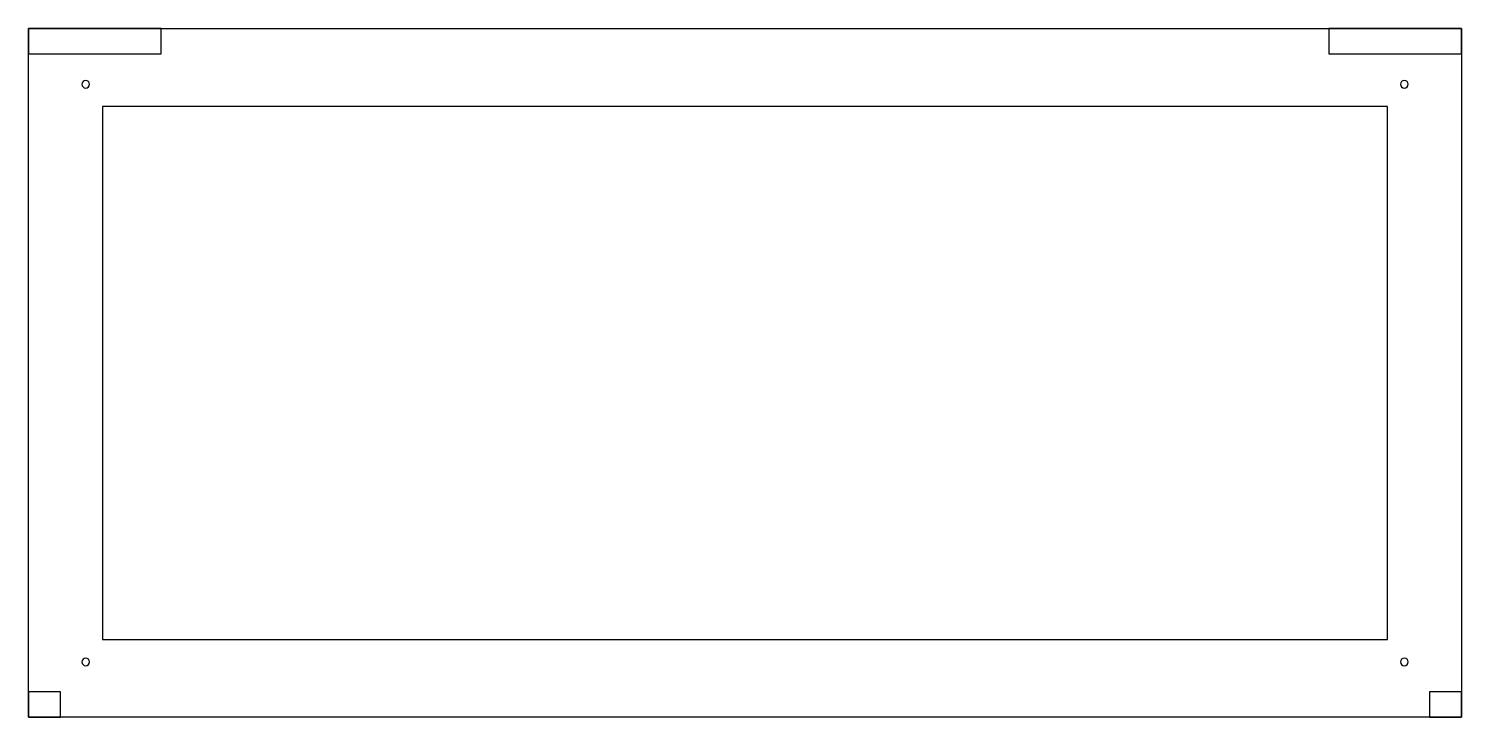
# Model space of a CAD drawing. Extents: x 0 to 18.4, y 9.1 to 18.
import ezdxf

# ---------------------------------------------------------------- set-up
doc = ezdxf.new("R2010")
doc.units = 0
doc.layers.add('1', color=7, linetype='CONTINUOUS')

msp = doc.modelspace()

# ---------------------------------------------------------------- linework, layer by layer
at = {"layer": '1', "color": 1, "linetype": 'CONTINUOUS'}
for p, q in [((1.713, 17.973), (0.013, 17.973)), ((0.013, 17.973), (0.013, 17.647)), ((0.013, 9.121), (0.013, 17.973)), ((0.013, 17.973), (18.413, 17.973)), ((1.713, 17.647), (1.713, 17.973)), ((18.413, 17.973), (16.713, 17.973)), ((16.713, 17.973), (16.713, 17.647)), ((18.413, 17.647), (18.413, 17.973)), ((18.413, 17.973), (18.413, 9.121)), ((0.013, 17.647), (1.713, 17.647)), ((16.713, 17.647), (18.413, 17.647)), ((17.463, 16.971), (0.963, 16.971)), ((0.963, 16.971), (0.963, 10.121)), ((17.463, 10.121), (17.463, 16.971)), ((0.963, 10.121), (17.463, 10.121)), ((0.421, 9.447), (0.013, 9.447)), ((0.013, 9.447), (0.013, 9.121)), ((0.421, 9.121), (0.421, 9.447)), ((18.413, 9.447), (18.006, 9.447)), ((18.006, 9.447), (18.006, 9.121)), ((18.413, 9.121), (18.413, 9.447)), ((0.013, 9.121), (0.421, 9.121)), ((18.413, 9.121), (0.013, 9.121)), ((18.006, 9.121), (18.413, 9.121))]:
    msp.add_line(p, q, dxfattribs=at)
for centre, start, end in [((0.746, 17.258), 90, 270), ((0.746, 17.258), 270, 90), ((17.681, 17.258), 90, 270), ((17.681, 17.258), 270, 90), ((0.746, 9.833), 90, 270), ((0.746, 9.833), 270, 90), ((17.681, 9.833), 90, 270), ((17.681, 9.833), 270, 90)]:
    msp.add_arc(centre, 0.0492, start, end, dxfattribs=at)

doc.saveas('drawing.dxf')
